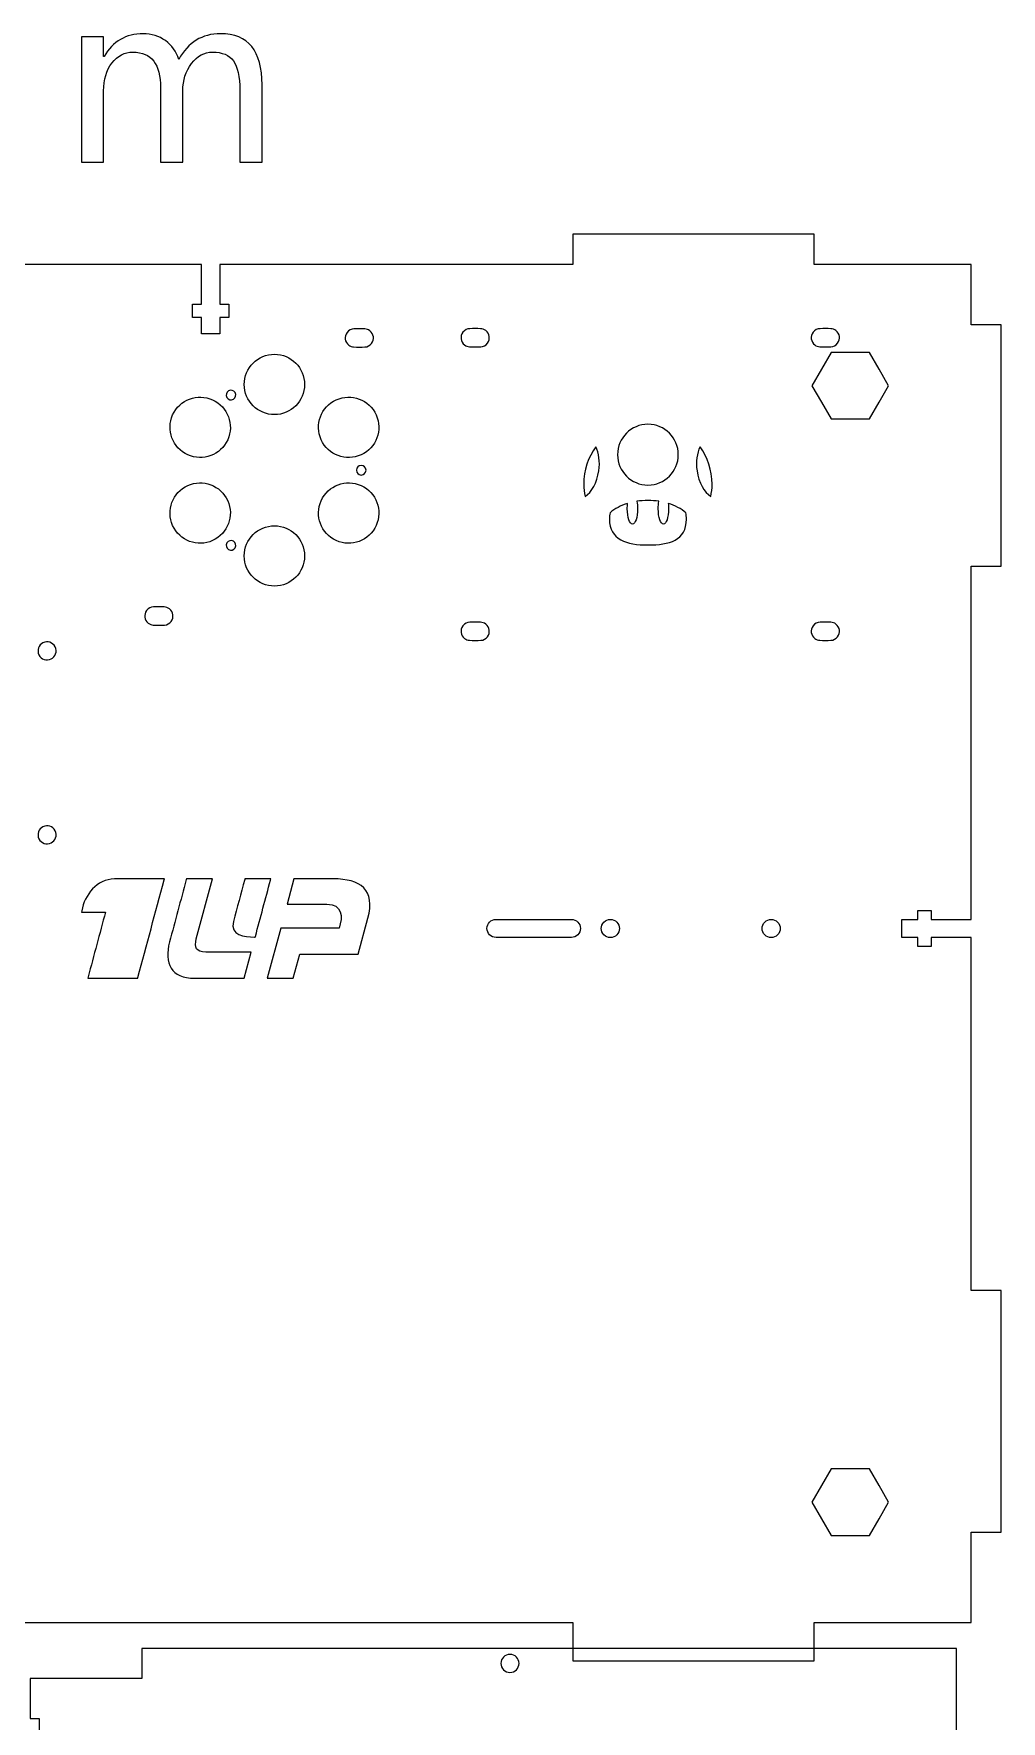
# Model space of a CAD drawing. Header units: centimetres. Extents: x -84 to 49, y -29 to 29.
# Drawn here: x 32.87 to 48.9, y -0.03 to 27.92 of the extents above; entities that cross this region are included whole.
import ezdxf

# ---------------------------------------------------------------- set-up
doc = ezdxf.new("R2010")
doc.units = ezdxf.units.CM
doc.header["$MEASUREMENT"] = 0
doc.layers.add('layer 1', color=7, linetype='Continuous')

msp = doc.modelspace()

# ---------------------------------------------------------------- linework, layer by layer
at = {"layer": 'layer 1', "color": 250}
msp.add_open_spline([(36.65336, 25.79557), (36.65336, 25.79557), (36.28491, 25.79557), (36.28491, 25.79557), (36.28491, 25.79557), (36.28491, 25.79557), (36.28491, 26.9895), (36.28491, 26.9895), (36.28491, 26.9895), (36.28491, 27.21545), (36.2496, 27.37657), (36.17899, 27.47413), (36.17899, 27.47413), (36.10903, 27.57106), (35.99349, 27.61985), (35.83301, 27.61985), (35.83301, 27.61985), (35.69757, 27.61985), (35.58203, 27.5563), (35.4851, 27.42984), (35.4851, 27.42984), (35.38882, 27.30339), (35.34068, 27.15318), (35.34068, 26.98051), (35.34068, 26.98051), (35.34068, 26.98051), (35.34068, 25.79557), (35.34068, 25.79557), (35.34068, 25.79557), (35.34068, 25.79557), (34.97223, 25.79557), (34.97223, 25.79557), (34.97223, 25.79557), (34.97223, 25.79557), (34.97223, 27.02737), (34.97223, 27.02737), (34.97223, 27.02737), (34.97223, 27.42214), (34.81945, 27.61985), (34.51519, 27.61985), (34.51519, 27.61985), (34.37462, 27.61985), (34.25843, 27.55951), (34.166, 27.43947), (34.166, 27.43947), (34.07421, 27.31879), (34.02799, 27.16538), (34.02799, 26.97859), (34.02799, 26.97859), (34.02799, 26.97859), (34.02799, 25.79557), (34.02799, 25.79557), (34.02799, 25.79557), (34.02799, 25.79557), (33.65954, 25.79557), (33.65954, 25.79557), (33.65954, 25.79557), (33.65954, 25.79557), (33.65954, 27.87532), (33.65954, 27.87532), (33.65954, 27.87532), (33.65954, 27.87532), (34.02799, 27.87532), (34.02799, 27.87532), (34.02799, 27.87532), (34.02799, 27.87532), (34.02799, 27.54667), (34.02799, 27.54667), (34.02799, 27.54667), (34.02799, 27.54667), (34.0357, 27.54667), (34.0357, 27.54667), (34.0357, 27.54667), (34.18333, 27.79829), (34.39965, 27.9241), (34.68401, 27.9241), (34.68401, 27.9241), (34.82331, 27.9241), (34.94655, 27.88623), (35.05311, 27.80985), (35.05311, 27.80985), (35.15966, 27.73346), (35.23348, 27.62947), (35.27456, 27.49917), (35.27456, 27.49917), (35.42926, 27.78289), (35.6597, 27.9241), (35.96653, 27.9241), (35.96653, 27.9241), (36.4242, 27.9241), (36.65336, 27.64231), (36.65336, 27.07808), (36.65336, 27.07808), (36.65336, 27.07808), (36.65336, 25.79557), (36.65336, 25.79557)], degree=3, knots=[0, 0, 0, 0, 0.04166667, 0.04166667, 0.04166667, 0.04166667, 0.08333333, 0.08333333, 0.08333333, 0.08333333, 0.125, 0.125, 0.125, 0.125, 0.16666667, 0.16666667, 0.16666667, 0.16666667, 0.20833333, 0.20833333, 0.20833333, 0.20833333, 0.25, 0.25, 0.25, 0.25, 0.29166667, 0.29166667, 0.29166667, 0.29166667, 0.33333333, 0.33333333, 0.33333333, 0.33333333, 0.375, 0.375, 0.375, 0.375, 0.41666667, 0.41666667, 0.41666667, 0.41666667, 0.45833333, 0.45833333, 0.45833333, 0.45833333, 0.5, 0.5, 0.5, 0.5, 0.54166667, 0.54166667, 0.54166667, 0.54166667, 0.58333333, 0.58333333, 0.58333333, 0.58333333, 0.625, 0.625, 0.625, 0.625, 0.66666667, 0.66666667, 0.66666667, 0.66666667, 0.70833333, 0.70833333, 0.70833333, 0.70833333, 0.75, 0.75, 0.75, 0.75, 0.79166667, 0.79166667, 0.79166667, 0.79166667, 0.83333333, 0.83333333, 0.83333333, 0.83333333, 0.875, 0.875, 0.875, 0.875, 0.91666667, 0.91666667, 0.91666667, 0.91666667, 0.95833333, 0.95833333, 0.95833333, 0.95833333, 1, 1, 1, 1], dxfattribs=at)
at = {"layer": 'layer 1', "color": 142, "lineweight": 20}
for points, knots in [([(48.40132, 16.76819), (48.40132, 16.76819), (48.40132, 13.25163), (48.40132, 13.25163), (48.40132, 13.25163), (48.40132, 13.25163), (47.74133, 13.25152), (47.74133, 13.25152), (47.74133, 13.25152), (47.74133, 13.25152), (47.74133, 13.40152), (47.74133, 13.40152), (47.74133, 13.40152), (47.74133, 13.40152), (47.52132, 13.40152), (47.52132, 13.40152), (47.52132, 13.40152), (47.52132, 13.40152), (47.52133, 13.25152), (47.52133, 13.25152), (47.52133, 13.25152), (47.52133, 13.25152), (47.25133, 13.25152), (47.25133, 13.25152), (47.25133, 13.25152), (47.25133, 13.25152), (47.25133, 12.95152), (47.25133, 12.95152), (47.25133, 12.95152), (47.25133, 12.95152), (47.52133, 12.95152), (47.52133, 12.95152), (47.52133, 12.95152), (47.52133, 12.95152), (47.52133, 12.80152), (47.52133, 12.80152), (47.52133, 12.80152), (47.52133, 12.80152), (47.74133, 12.80152), (47.74133, 12.80152), (47.74133, 12.80152), (47.74133, 12.80152), (47.74133, 12.95152), (47.74133, 12.95152), (47.74133, 12.95152), (47.74133, 12.95152), (48.40132, 12.95152), (48.40132, 12.95152), (48.40132, 12.95152), (48.40132, 12.95152), (48.40132, 8.93485), (48.40132, 8.93485), (48.40132, 8.93485), (48.40132, 8.93485), (48.40133, 8.93485), (48.40133, 8.93485), (48.40133, 8.93485), (48.40133, 8.93485), (48.40133, 7.10152), (48.40133, 7.10152), (48.40133, 7.10152), (48.40133, 7.10152), (48.90133, 7.10152), (48.90133, 7.10152), (48.90133, 7.10152), (48.90133, 7.10152), (48.90133, 3.10147), (48.90133, 3.10147), (48.90133, 3.10147), (48.90133, 3.10147), (48.40133, 3.10147), (48.40133, 3.10147), (48.40133, 3.10147), (48.40133, 3.10147), (48.40133, 1.60152), (48.40133, 1.60152), (48.40133, 1.60152), (48.40133, 1.60152), (45.80137, 1.60152), (45.80137, 1.60152), (45.80137, 1.60152), (45.80137, 1.60152), (45.80137, 0.9674), (45.80137, 0.9674), (45.80137, 0.9674), (45.80137, 0.9674), (41.80132, 0.9674), (41.80132, 0.9674), (41.80132, 0.9674), (41.80132, 0.9674), (41.80132, 1.60152), (41.80132, 1.60152), (41.80132, 1.60152), (34.02719, 1.60152), (37.57549, 1.60152), (29.80132, 1.60153), (29.80132, 1.60153), (29.80132, 1.60153), (29.80132, 0.9674), (29.80132, 0.9674), (29.80132, 0.9674), (29.80132, 0.9674), (25.80127, 0.9674), (25.80127, 0.9674), (25.80127, 0.9674), (25.80127, 0.9674), (25.80127, 1.60153), (25.80127, 1.60153), (25.80127, 1.60153), (25.80127, 1.60153), (23.20132, 1.60153), (23.20132, 1.60153), (23.20132, 1.60153), (23.20132, 1.60153), (23.20132, 3.10147), (23.20132, 3.10147), (23.20132, 3.10147), (23.20132, 3.10147), (22.70132, 3.10147), (22.70132, 3.10147), (22.70132, 3.10147), (22.70132, 3.10147), (22.70132, 7.10152), (22.70132, 7.10152), (22.70132, 7.10152), (22.70132, 7.10152), (23.20132, 7.10152), (23.20132, 7.10152), (23.20132, 7.10152), (23.20132, 7.10152), (23.20132, 8.93485), (23.20132, 8.93485), (23.20132, 8.93485), (23.20132, 8.93485), (23.20132, 8.93485), (23.20132, 8.93485), (23.20132, 8.93485), (23.20132, 8.93485), (23.20132, 12.95152), (23.20132, 12.95152), (23.20132, 12.95152), (23.20132, 12.95152), (23.86132, 12.95152), (23.86132, 12.95152), (23.86132, 12.95152), (23.86132, 12.95152), (23.86132, 12.80152), (23.86132, 12.80152), (23.86132, 12.80152), (23.86132, 12.80152), (24.08132, 12.80152), (24.08132, 12.80152), (24.08132, 12.80152), (24.08132, 12.80152), (24.08132, 12.95152), (24.08132, 12.95152), (24.08132, 12.95152), (24.08132, 12.95152), (24.35132, 12.95152), (24.35132, 12.95152), (24.35132, 12.95152), (24.35132, 12.95152), (24.35132, 13.25152), (24.35132, 13.25152), (24.35132, 13.25152), (24.35132, 13.25152), (24.08132, 13.25152), (24.08132, 13.25152), (24.08132, 13.25152), (24.08132, 13.25152), (24.08132, 13.40152), (24.08132, 13.40152), (24.08132, 13.40152), (24.08132, 13.40152), (23.86132, 13.40152), (23.86132, 13.40152), (23.86132, 13.40152), (23.86132, 13.40152), (23.86132, 13.25152), (23.86132, 13.25152), (23.86132, 13.25152), (23.86132, 13.25152), (23.20132, 13.25162), (23.20132, 13.25162), (23.20132, 13.25162), (23.20132, 13.25162), (23.20132, 16.76819), (23.20132, 16.76819), (23.20132, 16.76819), (23.20132, 16.76819), (23.20132, 16.76819), (23.20132, 16.76819), (23.20132, 16.76819), (23.20132, 16.76819), (23.20132, 19.10152), (23.20132, 19.10152), (23.20132, 19.10152), (23.20132, 19.10152), (22.70132, 19.10152), (22.70132, 19.10152), (22.70132, 19.10152), (22.70132, 19.10152), (22.70132, 23.10157), (22.70132, 23.10157), (22.70132, 23.10157), (22.70132, 23.10157), (23.20132, 23.10157), (23.20132, 23.10157), (23.20132, 23.10157), (23.20132, 23.10157), (23.20132, 24.1012), (23.20132, 24.1012), (23.20132, 24.1012), (23.20132, 24.1012), (25.80127, 24.1012), (25.80127, 24.1012), (25.80127, 24.1012), (25.80127, 24.1012), (25.80127, 24.60198), (25.80127, 24.60198), (25.80127, 24.60198), (29.22086, 24.60198), (26.38172, 24.60198), (29.80132, 24.60198), (29.80132, 24.60198), (29.80132, 24.60198), (29.80132, 24.1012), (29.80132, 24.1012), (29.80132, 24.1012), (29.80132, 24.1012), (35.65122, 24.1012), (35.65122, 24.1012), (35.65122, 24.1012), (35.65122, 24.1012), (35.65132, 23.44198), (35.65132, 23.44198), (35.65132, 23.44198), (35.65132, 23.44198), (35.50133, 23.44199), (35.50133, 23.44199), (35.50133, 23.44199), (35.50133, 23.44199), (35.50132, 23.22196), (35.50132, 23.22196), (35.50132, 23.22196), (35.50132, 23.22196), (35.65132, 23.22199), (35.65132, 23.22199), (35.65132, 23.22199), (35.65132, 23.22199), (35.65132, 22.95199), (35.65132, 22.95199), (35.65132, 22.95199), (35.65132, 22.95199), (35.95132, 22.95197), (35.95132, 22.95197), (35.95132, 22.95197), (35.95132, 22.95197), (35.95133, 23.22197), (35.95133, 23.22197), (35.95133, 23.22197), (35.95133, 23.22197), (36.10133, 23.22199), (36.10133, 23.22199), (36.10133, 23.22199), (36.10133, 23.22199), (36.10133, 23.44198), (36.10133, 23.44198), (36.10133, 23.44198), (36.10133, 23.44198), (35.95132, 23.44199), (35.95132, 23.44199), (35.95132, 23.44199), (35.95132, 23.44199), (35.95133, 24.1012), (35.95133, 24.1012), (35.95133, 24.1012), (35.95133, 24.1012), (41.80132, 24.1012), (41.80132, 24.1012), (41.80132, 24.1012), (41.80132, 24.1012), (41.80132, 24.60198), (41.80132, 24.60198), (41.80132, 24.60198), (45.22092, 24.60198), (42.38177, 24.60198), (45.80137, 24.60198), (45.80137, 24.60198), (45.80137, 24.60198), (45.80137, 24.1012), (45.80137, 24.1012), (45.80137, 24.1012), (45.80137, 24.1012), (48.40131, 24.1012), (48.40131, 24.1012), (48.40131, 24.1012), (48.40131, 24.1012), (48.40131, 23.10157), (48.40131, 23.10157), (48.40131, 23.10157), (48.40131, 23.10157), (48.90133, 23.10157), (48.90133, 23.10157), (48.90133, 23.10157), (48.90133, 23.10157), (48.90133, 19.10152), (48.90133, 19.10152), (48.90133, 19.10152), (48.90133, 19.10152), (48.40133, 19.10152), (48.40133, 19.10152), (48.40133, 19.10152), (48.40133, 19.10152), (48.40133, 16.7682), (48.40133, 16.7682), (48.40133, 16.7682), (48.40133, 16.7682), (48.40132, 16.76819), (48.40132, 16.76819)], [0, 0, 0, 0, 0.0125, 0.0125, 0.0125, 0.0125, 0.025, 0.025, 0.025, 0.025, 0.0375, 0.0375, 0.0375, 0.0375, 0.05, 0.05, 0.05, 0.05, 0.0625, 0.0625, 0.0625, 0.0625, 0.075, 0.075, 0.075, 0.075, 0.0875, 0.0875, 0.0875, 0.0875, 0.1, 0.1, 0.1, 0.1, 0.1125, 0.1125, 0.1125, 0.1125, 0.125, 0.125, 0.125, 0.125, 0.1375, 0.1375, 0.1375, 0.1375, 0.15, 0.15, 0.15, 0.15, 0.1625, 0.1625, 0.1625, 0.1625, 0.175, 0.175, 0.175, 0.175, 0.1875, 0.1875, 0.1875, 0.1875, 0.2, 0.2, 0.2, 0.2, 0.2125, 0.2125, 0.2125, 0.2125, 0.225, 0.225, 0.225, 0.225, 0.2375, 0.2375, 0.2375, 0.2375, 0.25, 0.25, 0.25, 0.25, 0.2625, 0.2625, 0.2625, 0.2625, 0.275, 0.275, 0.275, 0.275, 0.2875, 0.2875, 0.2875, 0.2875, 0.3, 0.3, 0.3, 0.3, 0.3125, 0.3125, 0.3125, 0.3125, 0.325, 0.325, 0.325, 0.325, 0.3375, 0.3375, 0.3375, 0.3375, 0.35, 0.35, 0.35, 0.35, 0.3625, 0.3625, 0.3625, 0.3625, 0.375, 0.375, 0.375, 0.375, 0.3875, 0.3875, 0.3875, 0.3875, 0.4, 0.4, 0.4, 0.4, 0.4125, 0.4125, 0.4125, 0.4125, 0.425, 0.425, 0.425, 0.425, 0.4375, 0.4375, 0.4375, 0.4375, 0.45, 0.45, 0.45, 0.45, 0.4625, 0.4625, 0.4625, 0.4625, 0.475, 0.475, 0.475, 0.475, 0.4875, 0.4875, 0.4875, 0.4875, 0.5, 0.5, 0.5, 0.5, 0.5125, 0.5125, 0.5125, 0.5125, 0.525, 0.525, 0.525, 0.525, 0.5375, 0.5375, 0.5375, 0.5375, 0.55, 0.55, 0.55, 0.55, 0.5625, 0.5625, 0.5625, 0.5625, 0.575, 0.575, 0.575, 0.575, 0.5875, 0.5875, 0.5875, 0.5875, 0.6, 0.6, 0.6, 0.6, 0.6125, 0.6125, 0.6125, 0.6125, 0.625, 0.625, 0.625, 0.625, 0.6375, 0.6375, 0.6375, 0.6375, 0.65, 0.65, 0.65, 0.65, 0.6625, 0.6625, 0.6625, 0.6625, 0.675, 0.675, 0.675, 0.675, 0.6875, 0.6875, 0.6875, 0.6875, 0.7, 0.7, 0.7, 0.7, 0.7125, 0.7125, 0.7125, 0.7125, 0.725, 0.725, 0.725, 0.725, 0.7375, 0.7375, 0.7375, 0.7375, 0.75, 0.75, 0.75, 0.75, 0.7625, 0.7625, 0.7625, 0.7625, 0.775, 0.775, 0.775, 0.775, 0.7875, 0.7875, 0.7875, 0.7875, 0.8, 0.8, 0.8, 0.8, 0.8125, 0.8125, 0.8125, 0.8125, 0.825, 0.825, 0.825, 0.825, 0.8375, 0.8375, 0.8375, 0.8375, 0.85, 0.85, 0.85, 0.85, 0.8625, 0.8625, 0.8625, 0.8625, 0.875, 0.875, 0.875, 0.875, 0.8875, 0.8875, 0.8875, 0.8875, 0.9, 0.9, 0.9, 0.9, 0.9125, 0.9125, 0.9125, 0.9125, 0.925, 0.925, 0.925, 0.925, 0.9375, 0.9375, 0.9375, 0.9375, 0.95, 0.95, 0.95, 0.95, 0.9625, 0.9625, 0.9625, 0.9625, 0.975, 0.975, 0.975, 0.975, 0.9875, 0.9875, 0.9875, 0.9875, 1, 1, 1, 1]), ([(38.06121, 22.97525), (38.08993, 23.01292), (38.13304, 23.03318), (38.17698, 23.03422), (38.17698, 23.03422), (38.23569, 23.03558), (38.29727, 23.03628), (38.35453, 23.03416), (38.35453, 23.03416), (38.38436, 23.03305), (38.41419, 23.02303), (38.43972, 23.00357), (38.43972, 23.00357), (38.50557, 22.95335), (38.51826, 22.85919), (38.46803, 22.79333), (38.46803, 22.79333), (38.44053, 22.75726), (38.39979, 22.73715), (38.35777, 22.73461), (38.35777, 22.73461), (38.30026, 22.73115), (38.23031, 22.73112), (38.17138, 22.73459), (38.17138, 22.73459), (38.14266, 22.73628), (38.11412, 22.74627), (38.08953, 22.76502), (38.08953, 22.76502), (38.02368, 22.81525), (38.01099, 22.90941), (38.06121, 22.97525)], [0, 0, 0, 0, 0.125, 0.125, 0.125, 0.125, 0.25, 0.25, 0.25, 0.25, 0.375, 0.375, 0.375, 0.375, 0.5, 0.5, 0.5, 0.5, 0.625, 0.625, 0.625, 0.625, 0.75, 0.75, 0.75, 0.75, 0.875, 0.875, 0.875, 0.875, 1, 1, 1, 1]), ([(39.98126, 22.97911), (40.00999, 23.01677), (40.05309, 23.03703), (40.09702, 23.03806), (40.09702, 23.03806), (40.15574, 23.03941), (40.21732, 23.04014), (40.27458, 23.038), (40.27458, 23.038), (40.30442, 23.0369), (40.33423, 23.02688), (40.35977, 23.00742), (40.35977, 23.00742), (40.42562, 22.9572), (40.43832, 22.86305), (40.38808, 22.79718), (40.38808, 22.79718), (40.36058, 22.76111), (40.31983, 22.741), (40.2778, 22.73846), (40.2778, 22.73846), (40.22032, 22.735), (40.15037, 22.73497), (40.09144, 22.73844), (40.09144, 22.73844), (40.06271, 22.74014), (40.03417, 22.75012), (40.00958, 22.76889), (40.00958, 22.76889), (39.94373, 22.8191), (39.93104, 22.91325), (39.98126, 22.97911)], [0, 0, 0, 0, 0.125, 0.125, 0.125, 0.125, 0.25, 0.25, 0.25, 0.25, 0.375, 0.375, 0.375, 0.375, 0.5, 0.5, 0.5, 0.5, 0.625, 0.625, 0.625, 0.625, 0.75, 0.75, 0.75, 0.75, 0.875, 0.875, 0.875, 0.875, 1, 1, 1, 1]), ([(45.78338, 22.9791), (45.8121, 23.01677), (45.8552, 23.03703), (45.89915, 23.03807), (45.89915, 23.03807), (45.95786, 23.03943), (46.01944, 23.04014), (46.07671, 23.03801), (46.07671, 23.03801), (46.10654, 23.0369), (46.13636, 23.02688), (46.16189, 23.00742), (46.16189, 23.00742), (46.22774, 22.9572), (46.24042, 22.86305), (46.1902, 22.79718), (46.1902, 22.79718), (46.16269, 22.7611), (46.12195, 22.741), (46.07994, 22.73846), (46.07994, 22.73846), (46.02243, 22.73501), (45.95249, 22.73498), (45.89354, 22.73844), (45.89354, 22.73844), (45.86483, 22.74015), (45.83629, 22.75013), (45.8117, 22.76887), (45.8117, 22.76887), (45.74585, 22.8191), (45.73315, 22.91325), (45.78338, 22.9791)], [0, 0, 0, 0, 0.125, 0.125, 0.125, 0.125, 0.25, 0.25, 0.25, 0.25, 0.375, 0.375, 0.375, 0.375, 0.5, 0.5, 0.5, 0.5, 0.625, 0.625, 0.625, 0.625, 0.75, 0.75, 0.75, 0.75, 0.875, 0.875, 0.875, 0.875, 1, 1, 1, 1]), ([(36.8585, 22.61392), (36.58244, 22.61394), (36.35851, 22.39), (36.35851, 22.11392), (36.35851, 22.11392), (36.35851, 21.83784), (36.58245, 21.6139), (36.85851, 21.61391), (36.85851, 21.61391), (37.1346, 21.61391), (37.3585, 21.83784), (37.35851, 22.11392), (37.35851, 22.11392), (37.35852, 22.39), (37.13458, 22.61392), (36.8585, 22.61392)], [0, 0, 0, 0, 0.25, 0.25, 0.25, 0.25, 0.5, 0.5, 0.5, 0.5, 0.75, 0.75, 0.75, 0.75, 1, 1, 1, 1]), ([(47.03518, 22.09296), (47.03518, 22.09296), (46.87641, 21.81796), (46.87641, 21.81796), (46.87641, 21.81796), (46.87641, 21.81796), (46.71764, 21.54296), (46.71764, 21.54296), (46.71764, 21.54296), (46.71764, 21.54296), (46.4001, 21.54296), (46.4001, 21.54296), (46.4001, 21.54296), (46.4001, 21.54296), (46.08256, 21.54296), (46.08256, 21.54296), (46.08256, 21.54296), (46.08256, 21.54296), (45.92379, 21.81796), (45.92379, 21.81796), (45.92379, 21.81796), (45.92379, 21.81796), (45.76502, 22.09296), (45.76502, 22.09296), (45.76502, 22.09296), (45.76502, 22.09296), (45.92379, 22.36796), (45.92379, 22.36796), (45.92379, 22.36796), (45.92379, 22.36796), (46.08256, 22.64296), (46.08256, 22.64296), (46.08256, 22.64296), (46.08256, 22.64296), (46.4001, 22.64296), (46.4001, 22.64296), (46.4001, 22.64296), (46.4001, 22.64296), (46.71764, 22.64296), (46.71764, 22.64296), (46.71764, 22.64296), (46.71764, 22.64296), (46.87641, 22.36796), (46.87641, 22.36796), (46.87641, 22.36796), (46.87641, 22.36796), (47.03518, 22.09296), (47.03518, 22.09296)], [0, 0, 0, 0, 0.08333333, 0.08333333, 0.08333333, 0.08333333, 0.16666667, 0.16666667, 0.16666667, 0.16666667, 0.25, 0.25, 0.25, 0.25, 0.33333333, 0.33333333, 0.33333333, 0.33333333, 0.41666667, 0.41666667, 0.41666667, 0.41666667, 0.5, 0.5, 0.5, 0.5, 0.58333333, 0.58333333, 0.58333333, 0.58333333, 0.66666667, 0.66666667, 0.66666667, 0.66666667, 0.75, 0.75, 0.75, 0.75, 0.83333333, 0.83333333, 0.83333333, 0.83333333, 0.91666667, 0.91666667, 0.91666667, 0.91666667, 1, 1, 1, 1]), ([(35.1953, 21.65373), (35.05724, 21.41462), (35.13923, 21.10868), (35.37835, 20.97064), (35.37835, 20.97064), (35.61748, 20.83257), (35.92341, 20.91455), (36.06146, 21.15366), (36.06146, 21.15366), (36.19951, 21.39277), (36.11754, 21.69871), (35.87841, 21.83679), (35.87841, 21.83679), (35.63931, 21.97483), (35.33336, 21.89284), (35.1953, 21.65373)], [0, 0, 0, 0, 0.25, 0.25, 0.25, 0.25, 0.5, 0.5, 0.5, 0.5, 0.75, 0.75, 0.75, 0.75, 1, 1, 1, 1]), ([(36.09925, 22.00797), (36.13741, 22.02999), (36.18622, 22.01691), (36.20826, 21.97874), (36.20826, 21.97874), (36.23026, 21.94061), (36.21719, 21.89179), (36.17904, 21.86976), (36.17904, 21.86976), (36.14089, 21.84775), (36.09209, 21.86079), (36.07006, 21.89898), (36.07006, 21.89898), (36.04801, 21.93713), (36.06109, 21.98595), (36.09925, 22.00797)], [0, 0, 0, 0, 0.25, 0.25, 0.25, 0.25, 0.5, 0.5, 0.5, 0.5, 0.75, 0.75, 0.75, 0.75, 1, 1, 1, 1]), ([(38.52171, 21.65376), (38.38366, 21.89288), (38.07771, 21.97484), (37.8386, 21.8368), (37.8386, 21.8368), (37.59948, 21.69872), (37.51751, 21.3928), (37.65555, 21.15369), (37.65555, 21.15369), (37.79359, 20.91458), (38.09955, 20.83259), (38.33864, 20.97064), (38.33864, 20.97064), (38.57778, 21.10869), (38.65976, 21.41464), (38.52171, 21.65376)], [0, 0, 0, 0, 0.25, 0.25, 0.25, 0.25, 0.5, 0.5, 0.5, 0.5, 0.75, 0.75, 0.75, 0.75, 1, 1, 1, 1]), ([(43.04687, 21.45405), (43.32478, 21.45406), (43.55019, 21.22869), (43.5502, 20.95072), (43.5502, 20.95072), (43.55021, 20.6728), (43.32481, 20.44739), (43.04687, 20.44739), (43.04687, 20.44739), (42.76892, 20.44741), (42.54354, 20.67279), (42.54355, 20.95074), (42.54355, 20.95074), (42.54352, 21.22866), (42.76894, 21.45404), (43.04687, 21.45405)], [0, 0, 0, 0, 0.25, 0.25, 0.25, 0.25, 0.5, 0.5, 0.5, 0.5, 0.75, 0.75, 0.75, 0.75, 1, 1, 1, 1]), ([(42.00581, 20.25948), (41.99119, 20.31992), (41.98348, 20.38702), (41.9835, 20.4616), (41.9835, 20.4616), (41.9835, 20.69253), (42.0572, 20.90634), (42.18236, 21.08073), (42.18236, 21.08073), (42.23444, 20.9798), (42.25595, 20.83542), (42.23329, 20.68071), (42.23329, 20.68071), (42.20478, 20.48616), (42.11407, 20.32733), (42.00581, 20.25948)], [0, 0, 0, 0, 0.25, 0.25, 0.25, 0.25, 0.5, 0.5, 0.5, 0.5, 0.75, 0.75, 0.75, 0.75, 1, 1, 1, 1]), ([(43.91139, 21.0807), (44.03652, 20.9063), (44.11025, 20.69257), (44.11025, 20.46159), (44.11025, 20.46159), (44.11025, 20.38704), (44.10254, 20.31992), (44.08793, 20.25948), (44.08793, 20.25948), (43.97969, 20.32732), (43.88897, 20.48616), (43.86045, 20.68071), (43.86045, 20.68071), (43.83778, 20.83544), (43.85928, 20.97979), (43.91139, 21.0807)], [0, 0, 0, 0, 0.25, 0.25, 0.25, 0.25, 0.5, 0.5, 0.5, 0.5, 0.75, 0.75, 0.75, 0.75, 1, 1, 1, 1]), ([(38.37599, 20.69349), (38.37599, 20.64944), (38.34024, 20.61371), (38.29622, 20.61371), (38.29622, 20.61371), (38.2522, 20.61371), (38.21643, 20.64944), (38.21643, 20.69349), (38.21643, 20.69349), (38.21643, 20.73754), (38.2522, 20.77328), (38.29622, 20.77328), (38.29622, 20.77328), (38.34024, 20.77328), (38.37599, 20.73754), (38.37599, 20.69349)], [0, 0, 0, 0, 0.25, 0.25, 0.25, 0.25, 0.5, 0.5, 0.5, 0.5, 0.75, 0.75, 0.75, 0.75, 1, 1, 1, 1]), ([(36.06146, 20.23334), (35.92342, 20.47245), (35.61748, 20.55441), (35.37834, 20.4164), (35.37834, 20.4164), (35.13923, 20.27832), (35.05726, 19.97238), (35.1953, 19.73326), (35.1953, 19.73326), (35.33337, 19.49413), (35.6393, 19.41216), (35.87842, 19.55022), (35.87842, 19.55022), (36.11754, 19.68829), (36.1995, 19.99423), (36.06146, 20.23334)], [0, 0, 0, 0, 0.25, 0.25, 0.25, 0.25, 0.5, 0.5, 0.5, 0.5, 0.75, 0.75, 0.75, 0.75, 1, 1, 1, 1]), ([(37.65555, 20.23331), (37.5175, 19.9942), (37.5995, 19.68829), (37.83859, 19.55022), (37.83859, 19.55022), (38.07773, 19.41215), (38.38365, 19.49414), (38.52171, 19.73325), (38.52171, 19.73325), (38.65977, 19.97236), (38.57777, 20.27832), (38.33866, 20.41637), (38.33866, 20.41637), (38.09955, 20.55442), (37.7936, 20.47242), (37.65555, 20.23331)], [0, 0, 0, 0, 0.25, 0.25, 0.25, 0.25, 0.5, 0.5, 0.5, 0.5, 0.75, 0.75, 0.75, 0.75, 1, 1, 1, 1]), ([(43.04686, 20.19219), (43.10947, 20.19219), (43.17043, 20.18734), (43.22894, 20.17818), (43.22894, 20.17818), (43.22189, 20.14127), (43.21788, 20.0986), (43.21788, 20.05312), (43.21788, 20.05312), (43.21788, 19.91309), (43.25609, 19.79952), (43.30323, 19.79952), (43.30323, 19.79952), (43.35032, 19.79952), (43.38854, 19.91309), (43.38855, 20.05313), (43.38855, 20.05313), (43.38854, 20.08462), (43.38659, 20.11468), (43.38308, 20.14252), (43.38308, 20.14252), (43.4974, 20.10687), (43.59738, 20.05366), (43.67555, 19.98795), (43.67555, 19.98795), (43.68165, 19.95626), (43.68489, 19.92166), (43.68488, 19.88382), (43.68488, 19.88382), (43.68487, 19.52577), (43.39918, 19.45494), (43.04686, 19.45494), (43.04686, 19.45494), (42.69456, 19.45493), (42.40885, 19.54217), (42.40886, 19.88383), (42.40886, 19.88383), (42.40884, 19.9219), (42.41243, 19.9568), (42.41923, 19.98881), (42.41923, 19.98881), (42.49723, 20.05413), (42.59685, 20.10698), (42.71065, 20.14251), (42.71065, 20.14251), (42.70712, 20.1147), (42.70522, 20.08461), (42.70522, 20.05313), (42.70522, 20.05313), (42.70522, 19.9131), (42.74344, 19.79953), (42.79053, 19.79953), (42.79053, 19.79953), (42.83767, 19.79953), (42.87585, 19.91308), (42.87586, 20.05315), (42.87586, 20.05315), (42.87586, 20.09862), (42.87184, 20.14128), (42.86479, 20.17819), (42.86479, 20.17819), (42.92331, 20.18735), (42.98427, 20.19219), (43.04686, 20.19219)], [0, 0, 0, 0, 0.0625, 0.0625, 0.0625, 0.0625, 0.125, 0.125, 0.125, 0.125, 0.1875, 0.1875, 0.1875, 0.1875, 0.25, 0.25, 0.25, 0.25, 0.3125, 0.3125, 0.3125, 0.3125, 0.375, 0.375, 0.375, 0.375, 0.4375, 0.4375, 0.4375, 0.4375, 0.5, 0.5, 0.5, 0.5, 0.5625, 0.5625, 0.5625, 0.5625, 0.625, 0.625, 0.625, 0.625, 0.6875, 0.6875, 0.6875, 0.6875, 0.75, 0.75, 0.75, 0.75, 0.8125, 0.8125, 0.8125, 0.8125, 0.875, 0.875, 0.875, 0.875, 0.9375, 0.9375, 0.9375, 0.9375, 1, 1, 1, 1]), ([(36.85851, 19.77307), (36.58248, 19.77305), (36.35853, 19.54916), (36.35852, 19.27309), (36.35852, 19.27309), (36.35851, 18.99702), (36.58244, 18.77307), (36.85851, 18.77307), (36.85851, 18.77307), (37.13458, 18.77307), (37.35852, 18.997), (37.35852, 19.27309), (37.35852, 19.27309), (37.3585, 19.54913), (37.13459, 19.77307), (36.85851, 19.77307)], [0, 0, 0, 0, 0.25, 0.25, 0.25, 0.25, 0.5, 0.5, 0.5, 0.5, 0.75, 0.75, 0.75, 0.75, 1, 1, 1, 1]), ([(36.09925, 19.37902), (36.06109, 19.40104), (36.04801, 19.44986), (36.07006, 19.48801), (36.07006, 19.48801), (36.09209, 19.5262), (36.14089, 19.53924), (36.17904, 19.51723), (36.17904, 19.51723), (36.21719, 19.4952), (36.23026, 19.44638), (36.20826, 19.40825), (36.20826, 19.40825), (36.18622, 19.37008), (36.13741, 19.357), (36.09925, 19.37902)], [0, 0, 0, 0, 0.25, 0.25, 0.25, 0.25, 0.5, 0.5, 0.5, 0.5, 0.75, 0.75, 0.75, 0.75, 1, 1, 1, 1]), ([(34.74063, 18.36936), (34.76935, 18.40703), (34.81246, 18.42729), (34.8564, 18.42833), (34.8564, 18.42833), (34.91511, 18.42969), (34.97669, 18.43039), (35.03395, 18.42827), (35.03395, 18.42827), (35.06378, 18.42716), (35.09361, 18.41714), (35.11914, 18.39768), (35.11914, 18.39768), (35.18499, 18.34746), (35.19768, 18.2533), (35.14745, 18.18744), (35.14745, 18.18744), (35.11995, 18.15137), (35.07921, 18.13126), (35.03719, 18.12872), (35.03719, 18.12872), (34.97968, 18.12526), (34.90973, 18.12523), (34.8508, 18.1287), (34.8508, 18.1287), (34.82208, 18.13039), (34.79354, 18.14038), (34.76895, 18.15913), (34.76895, 18.15913), (34.7031, 18.20936), (34.69041, 18.30352), (34.74063, 18.36936)], [0, 0, 0, 0, 0.125, 0.125, 0.125, 0.125, 0.25, 0.25, 0.25, 0.25, 0.375, 0.375, 0.375, 0.375, 0.5, 0.5, 0.5, 0.5, 0.625, 0.625, 0.625, 0.625, 0.75, 0.75, 0.75, 0.75, 0.875, 0.875, 0.875, 0.875, 1, 1, 1, 1]), ([(39.98127, 18.11578), (40.00999, 18.15348), (40.05309, 18.17371), (40.09703, 18.17475), (40.09703, 18.17475), (40.15573, 18.17611), (40.21732, 18.17682), (40.27458, 18.17469), (40.27458, 18.17469), (40.30442, 18.17358), (40.33423, 18.16356), (40.35977, 18.14409), (40.35977, 18.14409), (40.42562, 18.09388), (40.43831, 17.99973), (40.38808, 17.93385), (40.38808, 17.93385), (40.36057, 17.89779), (40.31984, 17.87768), (40.27782, 17.87514), (40.27782, 17.87514), (40.22031, 17.87168), (40.15037, 17.87164), (40.09144, 17.87512), (40.09144, 17.87512), (40.06271, 17.87682), (40.03417, 17.8868), (40.0096, 17.90555), (40.0096, 17.90555), (39.94373, 17.95578), (39.93104, 18.04993), (39.98127, 18.11578)], [0, 0, 0, 0, 0.125, 0.125, 0.125, 0.125, 0.25, 0.25, 0.25, 0.25, 0.375, 0.375, 0.375, 0.375, 0.5, 0.5, 0.5, 0.5, 0.625, 0.625, 0.625, 0.625, 0.75, 0.75, 0.75, 0.75, 0.875, 0.875, 0.875, 0.875, 1, 1, 1, 1]), ([(45.78338, 18.11578), (45.8121, 18.15345), (45.85522, 18.17371), (45.89915, 18.17475), (45.89915, 18.17475), (45.95786, 18.17612), (46.01944, 18.17682), (46.0767, 18.1747), (46.0767, 18.1747), (46.10653, 18.17357), (46.13638, 18.16356), (46.16189, 18.1441), (46.16189, 18.1441), (46.22775, 18.09388), (46.24043, 17.99973), (46.1902, 17.93386), (46.1902, 17.93386), (46.16269, 17.89779), (46.12196, 17.87768), (46.07994, 17.87514), (46.07994, 17.87514), (46.02244, 17.87168), (45.95249, 17.87165), (45.89355, 17.87512), (45.89355, 17.87512), (45.86483, 17.87682), (45.83629, 17.8868), (45.8117, 17.90555), (45.8117, 17.90555), (45.74585, 17.95578), (45.73316, 18.04993), (45.78338, 18.11578)], [0, 0, 0, 0, 0.125, 0.125, 0.125, 0.125, 0.25, 0.25, 0.25, 0.25, 0.375, 0.375, 0.375, 0.375, 0.5, 0.5, 0.5, 0.5, 0.625, 0.625, 0.625, 0.625, 0.75, 0.75, 0.75, 0.75, 0.875, 0.875, 0.875, 0.875, 1, 1, 1, 1]), ([(33.23604, 17.73894), (33.25746, 17.65894), (33.20997, 17.57667), (33.12996, 17.55524), (33.12996, 17.55524), (33.04995, 17.53378), (32.96769, 17.58129), (32.94625, 17.66129), (32.94625, 17.66129), (32.92482, 17.7413), (32.9723, 17.82358), (33.05231, 17.84501), (33.05231, 17.84501), (33.13232, 17.86644), (33.21459, 17.81895), (33.23604, 17.73894)], [0, 0, 0, 0, 0.25, 0.25, 0.25, 0.25, 0.5, 0.5, 0.5, 0.5, 0.75, 0.75, 0.75, 0.75, 1, 1, 1, 1]), ([(33.23604, 14.69171), (33.25746, 14.61171), (33.20997, 14.52944), (33.12996, 14.50801), (33.12996, 14.50801), (33.04995, 14.48655), (32.96769, 14.53406), (32.94625, 14.61406), (32.94625, 14.61406), (32.92482, 14.69407), (32.9723, 14.77635), (33.05231, 14.79778), (33.05231, 14.79778), (33.13232, 14.81921), (33.21459, 14.77172), (33.23604, 14.69171)], [0, 0, 0, 0, 0.25, 0.25, 0.25, 0.25, 0.5, 0.5, 0.5, 0.5, 0.75, 0.75, 0.75, 0.75, 1, 1, 1, 1]), ([(34.05898, 13.3728), (34.05898, 13.3728), (33.66266, 13.3728), (33.66266, 13.3728), (33.66266, 13.3728), (33.66266, 13.3728), (33.66591, 13.39115), (33.66591, 13.39115), (33.66591, 13.39115), (33.7144, 13.66342), (33.91644, 13.91373), (34.20653, 13.92333), (34.20653, 13.92333), (34.20653, 13.92333), (34.20674, 13.92416), (34.20674, 13.92416), (34.20674, 13.92416), (34.20674, 13.92416), (35.03518, 13.92416), (35.03518, 13.92416), (35.03518, 13.92416), (35.03518, 13.92416), (35.02988, 13.90447), (35.02988, 13.90447), (35.02988, 13.90447), (34.88572, 13.36648), (34.7416, 12.82846), (34.59742, 12.29044), (34.59742, 12.29044), (34.59742, 12.29044), (34.59431, 12.27888), (34.59431, 12.27888), (34.59431, 12.27888), (34.59431, 12.27888), (33.76586, 12.27888), (33.76586, 12.27888), (33.76586, 12.27888), (33.76586, 12.27888), (33.77115, 12.29855), (33.77115, 12.29855), (33.77115, 12.29855), (33.86707, 12.65662), (33.96303, 13.0147), (34.05898, 13.3728)], [0, 0, 0, 0, 0.09090909, 0.09090909, 0.09090909, 0.09090909, 0.18181818, 0.18181818, 0.18181818, 0.18181818, 0.27272727, 0.27272727, 0.27272727, 0.27272727, 0.36363636, 0.36363636, 0.36363636, 0.36363636, 0.45454545, 0.45454545, 0.45454545, 0.45454545, 0.54545455, 0.54545455, 0.54545455, 0.54545455, 0.63636364, 0.63636364, 0.63636364, 0.63636364, 0.72727273, 0.72727273, 0.72727273, 0.72727273, 0.81818182, 0.81818182, 0.81818182, 0.81818182, 0.90909091, 0.90909091, 0.90909091, 0.90909091, 1, 1, 1, 1]), ([(35.56438, 12.92812), (35.52634, 12.78618), (35.56479, 12.70915), (35.71995, 12.70819), (35.71995, 12.70819), (35.71995, 12.70819), (36.4735, 12.70819), (36.4735, 12.70819), (36.4735, 12.70819), (36.4735, 12.70819), (36.35844, 12.27888), (36.35844, 12.27888), (36.35844, 12.27888), (36.35844, 12.27888), (35.53691, 12.27888), (35.53691, 12.27888), (35.53691, 12.27888), (35.14632, 12.27077), (35.02691, 12.52848), (35.12079, 12.87887), (35.12079, 12.87887), (35.21308, 13.22323), (35.30533, 13.56762), (35.39758, 13.91199), (35.39758, 13.91199), (35.39758, 13.91199), (35.40072, 13.92355), (35.40072, 13.92355), (35.40072, 13.92355), (35.40072, 13.92355), (35.83111, 13.92356), (35.83111, 13.92356), (35.83111, 13.92356), (35.83111, 13.92356), (35.56438, 12.92812), (35.56438, 12.92812)], [0, 0, 0, 0, 0.11111111, 0.11111111, 0.11111111, 0.11111111, 0.22222222, 0.22222222, 0.22222222, 0.22222222, 0.33333333, 0.33333333, 0.33333333, 0.33333333, 0.44444444, 0.44444444, 0.44444444, 0.44444444, 0.55555556, 0.55555556, 0.55555556, 0.55555556, 0.66666667, 0.66666667, 0.66666667, 0.66666667, 0.77777778, 0.77777778, 0.77777778, 0.77777778, 0.88888889, 0.88888889, 0.88888889, 0.88888889, 1, 1, 1, 1]), ([(36.52902, 12.95946), (36.35916, 12.95723), (36.12288, 12.98834), (36.17938, 13.21684), (36.17938, 13.21684), (36.24142, 13.44855), (36.30354, 13.68029), (36.36561, 13.91199), (36.36561, 13.91199), (36.36561, 13.91199), (36.36871, 13.92356), (36.36871, 13.92356), (36.36871, 13.92356), (36.36871, 13.92356), (36.79913, 13.92356), (36.79913, 13.92356), (36.79913, 13.92356), (36.79913, 13.92356), (36.79388, 13.90389), (36.79388, 13.90389), (36.79388, 13.90389), (36.71055, 13.59294), (36.62725, 13.282), (36.54392, 12.97103), (36.54392, 12.97103), (36.54392, 12.97103), (36.54085, 12.95964), (36.54085, 12.95964), (36.54085, 12.95964), (36.54085, 12.95964), (36.52902, 12.95946), (36.52902, 12.95946)], [0, 0, 0, 0, 0.125, 0.125, 0.125, 0.125, 0.25, 0.25, 0.25, 0.25, 0.375, 0.375, 0.375, 0.375, 0.5, 0.5, 0.5, 0.5, 0.625, 0.625, 0.625, 0.625, 0.75, 0.75, 0.75, 0.75, 0.875, 0.875, 0.875, 0.875, 1, 1, 1, 1]), ([(37.2778, 12.67817), (37.2778, 12.67817), (37.17081, 12.27888), (37.17081, 12.27888), (37.17081, 12.27888), (37.17081, 12.27888), (36.74038, 12.27888), (36.74038, 12.27888), (36.74038, 12.27888), (36.74038, 12.27888), (36.96209, 13.10623), (36.96209, 13.10623), (36.96209, 13.10623), (36.96209, 13.10623), (36.97409, 13.10623), (36.97409, 13.10623), (36.97409, 13.10623), (37.29236, 13.10623), (37.61067, 13.10623), (37.92894, 13.10623), (37.92894, 13.10623), (37.99783, 13.30439), (37.98035, 13.50121), (37.7292, 13.50454), (37.7292, 13.50454), (37.7292, 13.50454), (37.06883, 13.50454), (37.06883, 13.50454), (37.06883, 13.50454), (37.06883, 13.50454), (37.18111, 13.92356), (37.18111, 13.92356), (37.18111, 13.92356), (37.18111, 13.92356), (37.83149, 13.92356), (37.83149, 13.92356), (37.83149, 13.92356), (38.28981, 13.92356), (38.53339, 13.74333), (38.4068, 13.271), (38.4068, 13.271), (38.4068, 13.271), (38.24796, 12.67817), (38.24796, 12.67817), (38.24796, 12.67817), (38.24796, 12.67817), (37.2778, 12.67817), (37.2778, 12.67817)], [0, 0, 0, 0, 0.08333333, 0.08333333, 0.08333333, 0.08333333, 0.16666667, 0.16666667, 0.16666667, 0.16666667, 0.25, 0.25, 0.25, 0.25, 0.33333333, 0.33333333, 0.33333333, 0.33333333, 0.41666667, 0.41666667, 0.41666667, 0.41666667, 0.5, 0.5, 0.5, 0.5, 0.58333333, 0.58333333, 0.58333333, 0.58333333, 0.66666667, 0.66666667, 0.66666667, 0.66666667, 0.75, 0.75, 0.75, 0.75, 0.83333333, 0.83333333, 0.83333333, 0.83333333, 0.91666667, 0.91666667, 0.91666667, 0.91666667, 1, 1, 1, 1]), ([(40.53003, 12.95152), (40.53003, 12.95152), (41.78003, 12.95152), (41.78003, 12.95152), (41.78003, 12.95152), (41.86253, 12.95152), (41.93002, 13.01902), (41.93002, 13.10152), (41.93002, 13.10152), (41.93002, 13.10152), (41.93002, 13.10152), (41.93002, 13.10152), (41.93002, 13.10152), (41.93002, 13.18402), (41.86251, 13.25152), (41.78003, 13.25152), (41.78003, 13.25152), (41.78003, 13.25152), (40.53002, 13.25152), (40.53002, 13.25152), (40.53002, 13.25152), (40.44755, 13.25152), (40.38003, 13.18402), (40.38003, 13.10152), (40.38003, 13.10152), (40.38003, 13.10152), (40.38003, 13.10152), (40.38003, 13.10152), (40.38003, 13.10152), (40.38003, 13.01903), (40.44752, 12.95152), (40.53003, 12.95152)], [0, 0, 0, 0, 0.125, 0.125, 0.125, 0.125, 0.25, 0.25, 0.25, 0.25, 0.375, 0.375, 0.375, 0.375, 0.5, 0.5, 0.5, 0.5, 0.625, 0.625, 0.625, 0.625, 0.75, 0.75, 0.75, 0.75, 0.875, 0.875, 0.875, 0.875, 1, 1, 1, 1]), ([(42.53104, 13.20758), (42.47246, 13.26615), (42.37748, 13.26615), (42.3189, 13.20757), (42.3189, 13.20757), (42.26033, 13.149), (42.26034, 13.05401), (42.31891, 12.99544), (42.31891, 12.99544), (42.37747, 12.93687), (42.47247, 12.93688), (42.53104, 12.99545), (42.53104, 12.99545), (42.58961, 13.05401), (42.58961, 13.14901), (42.53104, 13.20758)], [0, 0, 0, 0, 0.25, 0.25, 0.25, 0.25, 0.5, 0.5, 0.5, 0.5, 0.75, 0.75, 0.75, 0.75, 1, 1, 1, 1]), ([(45.19478, 13.20758), (45.1362, 13.26615), (45.04122, 13.26615), (44.98264, 13.20757), (44.98264, 13.20757), (44.92407, 13.149), (44.92408, 13.05401), (44.98265, 12.99544), (44.98265, 12.99544), (45.04121, 12.93687), (45.13621, 12.93687), (45.19478, 12.99545), (45.19478, 12.99545), (45.25335, 13.05401), (45.25335, 13.14901), (45.19478, 13.20758)], [0, 0, 0, 0, 0.25, 0.25, 0.25, 0.25, 0.5, 0.5, 0.5, 0.5, 0.75, 0.75, 0.75, 0.75, 1, 1, 1, 1]), ([(47.03518, 3.5966), (47.03518, 3.5966), (46.87641, 3.3216), (46.87641, 3.3216), (46.87641, 3.3216), (46.87641, 3.3216), (46.71764, 3.0466), (46.71764, 3.0466), (46.71764, 3.0466), (46.71764, 3.0466), (46.4001, 3.0466), (46.4001, 3.0466), (46.4001, 3.0466), (46.4001, 3.0466), (46.08256, 3.0466), (46.08256, 3.0466), (46.08256, 3.0466), (46.08256, 3.0466), (45.92379, 3.3216), (45.92379, 3.3216), (45.92379, 3.3216), (45.92379, 3.3216), (45.76502, 3.5966), (45.76502, 3.5966), (45.76502, 3.5966), (45.76502, 3.5966), (45.92379, 3.8716), (45.92379, 3.8716), (45.92379, 3.8716), (45.92379, 3.8716), (46.08256, 4.1466), (46.08256, 4.1466), (46.08256, 4.1466), (46.08256, 4.1466), (46.4001, 4.1466), (46.4001, 4.1466), (46.4001, 4.1466), (46.4001, 4.1466), (46.71764, 4.1466), (46.71764, 4.1466), (46.71764, 4.1466), (46.71764, 4.1466), (46.87641, 3.8716), (46.87641, 3.8716), (46.87641, 3.8716), (46.87641, 3.8716), (47.03518, 3.5966), (47.03518, 3.5966)], [0, 0, 0, 0, 0.08333333, 0.08333333, 0.08333333, 0.08333333, 0.16666667, 0.16666667, 0.16666667, 0.16666667, 0.25, 0.25, 0.25, 0.25, 0.33333333, 0.33333333, 0.33333333, 0.33333333, 0.41666667, 0.41666667, 0.41666667, 0.41666667, 0.5, 0.5, 0.5, 0.5, 0.58333333, 0.58333333, 0.58333333, 0.58333333, 0.66666667, 0.66666667, 0.66666667, 0.66666667, 0.75, 0.75, 0.75, 0.75, 0.83333333, 0.83333333, 0.83333333, 0.83333333, 0.91666667, 0.91666667, 0.91666667, 0.91666667, 1, 1, 1, 1]), ([(48.16047, 1.17532), (48.16047, 1.17532), (48.16046, -23.69733), (48.16046, -23.69733), (48.16046, -23.69733), (48.16046, -23.69733), (42.98791, -25.0847), (42.98791, -25.0847), (42.98791, -25.0847), (42.98791, -25.0847), (42.60987, -23.67379), (42.60987, -23.67379), (42.60987, -23.67379), (42.60987, -23.67379), (43.57524, -23.41513), (43.57524, -23.41513), (43.57524, -23.41513), (43.57524, -23.41513), (43.44583, -22.93214), (43.44583, -22.93214), (43.44583, -22.93214), (43.44583, -22.93214), (42.48046, -23.19082), (42.48046, -23.19082), (42.48046, -23.19082), (42.48046, -23.19082), (42.4804, -23.19059), (42.4804, -23.19059), (42.4804, -23.19059), (42.4804, -23.19059), (42.04573, -23.30701), (42.04573, -23.30701), (42.04573, -23.30701), (42.04573, -23.30701), (41.01048, -19.44335), (41.01048, -19.44335), (41.01048, -19.44335), (41.01048, -19.44335), (41.44513, -19.32691), (41.44513, -19.32691), (41.44513, -19.32691), (41.44513, -19.32691), (40.43524, -15.55772), (40.43524, -15.55772), (40.43524, -15.55772), (40.43524, -15.55772), (41.07276, -15.38691), (41.07276, -15.38691), (41.07276, -15.38691), (41.07276, -15.38691), (41.11155, -15.53181), (41.11155, -15.53181), (41.11155, -15.53181), (41.11155, -15.53181), (41.32406, -15.47484), (41.32406, -15.47484), (41.32406, -15.47484), (41.32406, -15.47484), (41.28523, -15.32994), (41.28523, -15.32994), (41.28523, -15.32994), (41.28523, -15.32994), (41.54602, -15.26009), (41.54602, -15.26009), (41.54602, -15.26009), (41.54602, -15.26009), (41.46842, -14.9703), (41.46842, -14.9703), (41.46842, -14.9703), (41.46842, -14.9703), (41.2076, -15.04018), (41.2076, -15.04018), (41.2076, -15.04018), (41.2076, -15.04018), (41.16875, -14.8953), (41.16875, -14.8953), (41.16875, -14.8953), (41.16875, -14.8953), (40.95628, -14.95226), (40.95628, -14.95226), (40.95628, -14.95226), (40.95628, -14.95226), (40.99507, -15.09714), (40.99507, -15.09714), (40.99507, -15.09714), (40.99507, -15.09714), (40.3576, -15.26796), (40.3576, -15.26796), (40.3576, -15.26796), (40.3576, -15.26796), (39.34812, -11.50082), (39.34812, -11.50082), (39.34812, -11.50082), (39.34812, -11.50082), (38.86273, -11.63085), (38.86273, -11.63085), (38.86273, -11.63085), (34.36266, -9.10666), (25.80303, -6.82345), (19.38205, -12.40595), (19.38205, -12.40595), (19.38205, -12.40595), (16.08209, -11.52176), (16.08209, -11.52176), (16.08209, -11.52176), (14.32547, -11.05105), (13.90024, -10.03662), (14.42767, -8.14566), (14.42767, -8.14566), (14.42767, -8.14566), (16.92514, 1.17496), (16.92514, 1.17496), (16.92514, 1.17496), (16.92514, 1.17496), (30.66046, 1.17496), (30.66046, 1.17496), (30.66046, 1.17496), (30.66046, 1.17496), (30.66044, 0.67532), (30.66044, 0.67532), (30.66044, 0.67532), (30.66044, 0.67532), (32.51034, 0.67531), (32.51034, 0.67531), (32.51034, 0.67531), (32.51034, 0.67531), (32.51045, 0.01535), (32.51045, 0.01535), (32.51045, 0.01535), (32.51045, 0.01535), (32.36046, 0.01534), (32.36046, 0.01534), (32.36046, 0.01534), (32.36046, 0.01534), (32.36046, -0.20466), (32.36046, -0.20466), (32.36046, -0.20466), (32.36046, -0.20466), (32.51045, -0.20465), (32.51045, -0.20465), (32.51045, -0.20465), (32.51045, -0.20465), (32.51045, -0.47466), (32.51045, -0.47466), (32.51045, -0.47466), (32.51045, -0.47466), (32.81045, -0.47465), (32.81045, -0.47465), (32.81045, -0.47465), (32.81045, -0.47465), (32.81045, -0.20465), (32.81045, -0.20465), (32.81045, -0.20465), (32.81045, -0.20465), (32.96047, -0.20465), (32.96047, -0.20465), (32.96047, -0.20465), (32.96047, -0.20465), (32.96045, 0.01534), (32.96045, 0.01534), (32.96045, 0.01534), (32.96045, 0.01534), (32.81045, 0.01534), (32.81045, 0.01534), (32.81045, 0.01534), (32.81045, 0.01534), (32.81045, 0.67534), (32.81045, 0.67534), (32.81045, 0.67534), (32.81045, 0.67534), (34.66046, 0.67535), (34.66046, 0.67535), (34.66046, 0.67535), (34.66046, 0.67535), (34.66044, 1.17496), (34.66044, 1.17496), (34.66044, 1.17496), (34.66044, 1.17496), (35.81695, 1.17496), (35.81695, 1.17496), (35.81695, 1.17496), (35.81695, 1.17496), (35.81695, 1.17532), (35.81695, 1.17532), (35.81695, 1.17532), (39.66479, 1.17532), (43.51265, 1.17277), (47.36048, 1.17279), (47.36048, 1.17279), (47.36048, 1.17279), (47.36049, 1.17534), (47.36049, 1.17534), (47.36049, 1.17534), (47.36049, 1.17534), (48.16047, 1.17532), (48.16047, 1.17532)], [0, 0, 0, 0, 0.02040816, 0.02040816, 0.02040816, 0.02040816, 0.04081633, 0.04081633, 0.04081633, 0.04081633, 0.06122449, 0.06122449, 0.06122449, 0.06122449, 0.08163265, 0.08163265, 0.08163265, 0.08163265, 0.10204082, 0.10204082, 0.10204082, 0.10204082, 0.12244898, 0.12244898, 0.12244898, 0.12244898, 0.14285714, 0.14285714, 0.14285714, 0.14285714, 0.16326531, 0.16326531, 0.16326531, 0.16326531, 0.18367347, 0.18367347, 0.18367347, 0.18367347, 0.20408163, 0.20408163, 0.20408163, 0.20408163, 0.2244898, 0.2244898, 0.2244898, 0.2244898, 0.24489796, 0.24489796, 0.24489796, 0.24489796, 0.26530612, 0.26530612, 0.26530612, 0.26530612, 0.28571429, 0.28571429, 0.28571429, 0.28571429, 0.30612245, 0.30612245, 0.30612245, 0.30612245, 0.32653061, 0.32653061, 0.32653061, 0.32653061, 0.34693878, 0.34693878, 0.34693878, 0.34693878, 0.36734694, 0.36734694, 0.36734694, 0.36734694, 0.3877551, 0.3877551, 0.3877551, 0.3877551, 0.40816327, 0.40816327, 0.40816327, 0.40816327, 0.42857143, 0.42857143, 0.42857143, 0.42857143, 0.44897959, 0.44897959, 0.44897959, 0.44897959, 0.46938776, 0.46938776, 0.46938776, 0.46938776, 0.48979592, 0.48979592, 0.48979592, 0.48979592, 0.51020408, 0.51020408, 0.51020408, 0.51020408, 0.53061224, 0.53061224, 0.53061224, 0.53061224, 0.55102041, 0.55102041, 0.55102041, 0.55102041, 0.57142857, 0.57142857, 0.57142857, 0.57142857, 0.59183673, 0.59183673, 0.59183673, 0.59183673, 0.6122449, 0.6122449, 0.6122449, 0.6122449, 0.63265306, 0.63265306, 0.63265306, 0.63265306, 0.65306122, 0.65306122, 0.65306122, 0.65306122, 0.67346939, 0.67346939, 0.67346939, 0.67346939, 0.69387755, 0.69387755, 0.69387755, 0.69387755, 0.71428571, 0.71428571, 0.71428571, 0.71428571, 0.73469388, 0.73469388, 0.73469388, 0.73469388, 0.75510204, 0.75510204, 0.75510204, 0.75510204, 0.7755102, 0.7755102, 0.7755102, 0.7755102, 0.79591837, 0.79591837, 0.79591837, 0.79591837, 0.81632653, 0.81632653, 0.81632653, 0.81632653, 0.83673469, 0.83673469, 0.83673469, 0.83673469, 0.85714286, 0.85714286, 0.85714286, 0.85714286, 0.87755102, 0.87755102, 0.87755102, 0.87755102, 0.89795918, 0.89795918, 0.89795918, 0.89795918, 0.91836735, 0.91836735, 0.91836735, 0.91836735, 0.93877551, 0.93877551, 0.93877551, 0.93877551, 0.95918367, 0.95918367, 0.95918367, 0.95918367, 0.97959184, 0.97959184, 0.97959184, 0.97959184, 1, 1, 1, 1]), ([(40.61148, 0.92535), (40.61149, 1.00817), (40.67865, 1.07534), (40.76148, 1.07533), (40.76148, 1.07533), (40.84432, 1.07534), (40.91148, 1.00817), (40.91148, 0.92534), (40.91148, 0.92534), (40.91148, 0.84252), (40.84431, 0.77535), (40.76149, 0.77535), (40.76149, 0.77535), (40.67865, 0.77533), (40.61149, 0.84251), (40.61148, 0.92535)], [0, 0, 0, 0, 0.25, 0.25, 0.25, 0.25, 0.5, 0.5, 0.5, 0.5, 0.75, 0.75, 0.75, 0.75, 1, 1, 1, 1])]:
    msp.add_open_spline(points, degree=3, knots=knots, dxfattribs=at)

doc.saveas('drawing.dxf')
